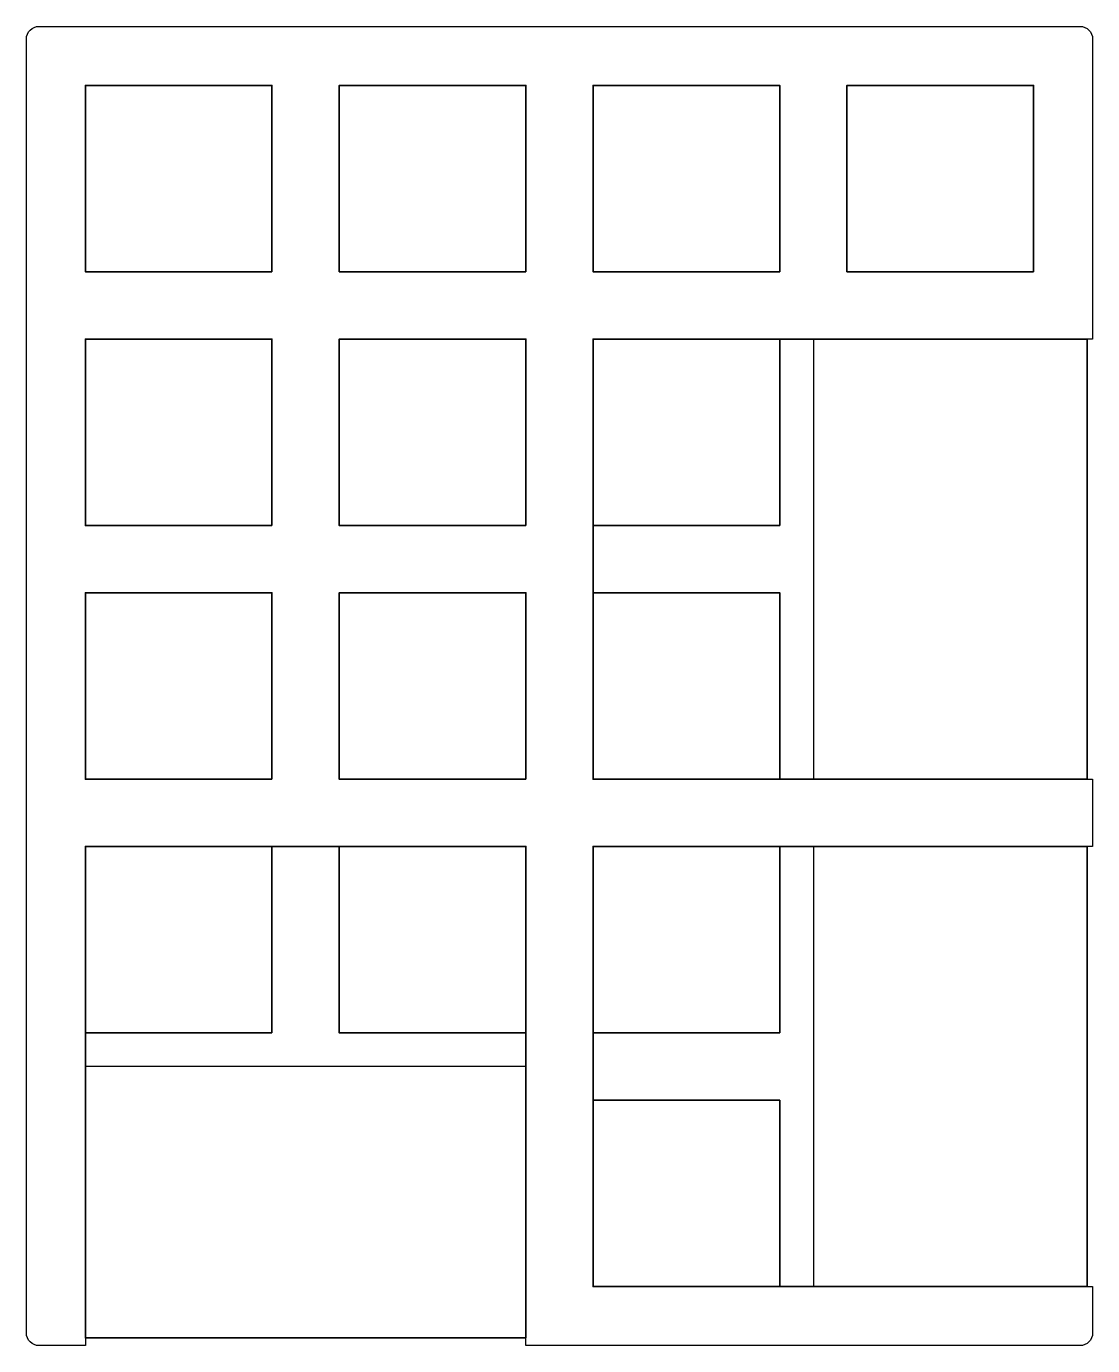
# Model space of a CAD drawing. Header units: millimetres. Extents: x 108.4 to 188.4, y -154.5 to -55.4.
import ezdxf

# ---------------------------------------------------------------- set-up
doc = ezdxf.new("R2010")
doc.units = ezdxf.units.MM
doc.header["$MEASUREMENT"] = 0
doc.layers.add('upper-middle', color=7, linetype='Continuous', lineweight=0)

# ---------------------------------------------------------------- blocks, each defined once
blk = doc.blocks.new('Block_0')
at = {"layer": 'upper-middle', "color": 22, "lineweight": 35, "true_color": 0xe71d16}
for points in [[(164.93, -92.896), (150.93, -92.896), (150.93, -78.896), (164.93, -78.896)], [(164.93, -111.946), (150.93, -111.946), (150.93, -97.946), (164.93, -97.946)], [(126.83, -130.996), (112.83, -130.996), (112.83, -116.996), (126.83, -116.996)], [(145.88, -130.996), (131.88, -130.996), (131.88, -116.996), (145.88, -116.996)], [(164.93, -130.996), (150.93, -130.996), (150.93, -116.996), (164.93, -116.996)], [(164.93, -150.046), (150.93, -150.046), (150.93, -136.046), (164.93, -136.046)]]:
    blk.add_lwpolyline(points, close=True, dxfattribs=at)

msp = doc.modelspace()

# ---------------------------------------------------------------- linework, layer by layer
at = {"layer": 'upper-middle', "color": 22, "lineweight": 35, "true_color": 0xe71d16}
for points in [[(126.829, -73.844), (112.829, -73.844), (112.829, -59.844), (126.829, -59.844)], [(145.879, -73.844), (131.879, -73.844), (131.879, -59.844), (145.879, -59.844)], [(164.929, -73.844), (150.929, -73.844), (150.929, -59.844), (164.929, -59.844)], [(183.979, -73.844), (169.979, -73.844), (169.979, -59.844), (183.979, -59.844)], [(126.829, -92.894), (112.829, -92.894), (112.829, -78.894), (126.829, -78.894)], [(145.879, -92.894), (131.879, -92.894), (131.879, -78.894), (145.879, -78.894)], [(188, -111.944), (150.929, -111.944), (150.929, -78.894), (188, -78.894)], [(126.829, -111.944), (112.829, -111.944), (112.829, -97.944), (126.829, -97.944)], [(145.879, -111.944), (131.879, -111.944), (131.879, -97.944), (145.879, -97.944)], [(145.879, -153.9), (112.829, -153.9), (112.829, -116.994), (145.879, -116.994)], [(188, -150.044), (150.929, -150.044), (150.929, -116.994), (188, -116.994)]]:
    msp.add_lwpolyline(points, close=True, dxfattribs=at)
at = {"layer": 'upper-middle', "color": 18, "lineweight": 25, "true_color": 0x040000}
msp.add_open_spline([(167.455, -150.044), (167.455, -150.044), (167.455, -116.994), (167.455, -116.994), (167.455, -116.994), (188.41, -116.994), (188.41, -116.994), (188.41, -115.328), (188.41, -113.642), (188.41, -111.944), (188.41, -111.944), (167.455, -111.944), (167.455, -111.944), (167.455, -111.944), (167.455, -78.894), (167.455, -78.894), (167.455, -78.894), (188.41, -78.894), (188.41, -78.894), (188.41, -65.853), (188.41, -56.367), (188.41, -56.367), (188.41, -55.841), (187.984, -55.415), (187.458, -55.415), (187.458, -55.415), (109.353, -55.415), (109.353, -55.415), (108.827, -55.415), (108.4, -55.841), (108.4, -56.367), (108.4, -56.367), (108.4, -56.367), (108.4, -56.367), (108.4, -56.367), (108.4, -153.522), (108.4, -153.522), (108.4, -154.048), (108.827, -154.475), (109.353, -154.475), (109.353, -154.475), (112.533, -154.475), (112.829, -154.475), (112.829, -154.475), (112.829, -133.521), (112.829, -133.521), (112.829, -133.521), (145.879, -133.521), (145.879, -133.521), (145.879, -133.521), (145.879, -154.475), (145.879, -154.475), (166.581, -154.475), (187.458, -154.475), (187.458, -154.475), (187.984, -154.475), (188.41, -154.048), (188.41, -153.522), (188.41, -153.522), (188.41, -152.266), (188.41, -150.044), (188.41, -150.044), (167.455, -150.044), (167.455, -150.044)], degree=3, knots=[0, 0, 0, 0, 1, 1, 1, 2, 2, 2, 3, 3, 3, 4, 4, 4, 5, 5, 5, 6, 6, 6, 7, 7, 7, 8, 8, 8, 9, 9, 9, 10, 10, 10, 11, 11, 11, 12, 12, 12, 13, 13, 13, 14, 14, 14, 15, 15, 15, 16, 16, 16, 17, 17, 17, 18, 18, 18, 19, 19, 19, 20, 20, 20, 21, 21, 21, 21], dxfattribs=at)

# ---------------------------------------------------------------- block references
at = {"layer": 'upper-middle'}
msp.add_blockref('Block_0', (0, 0), dxfattribs=at)

doc.saveas('drawing.dxf')
